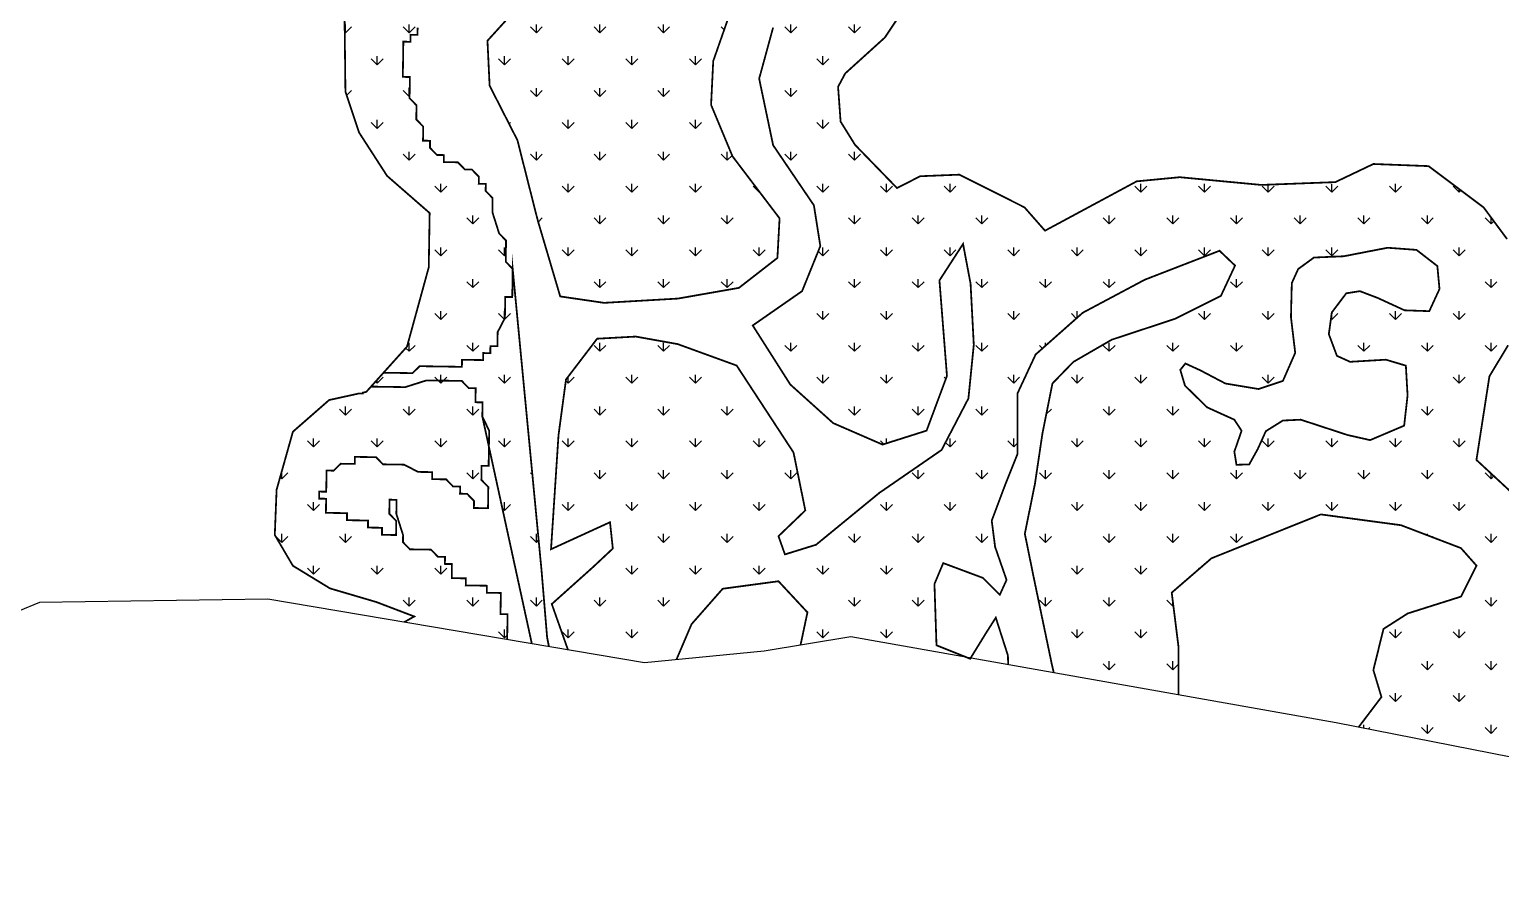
# Model space of a CAD drawing. Header units: metres. Extents: x 264592 to 266705, y 2149023 to 2150025.
# Drawn here: x 265404 to 266234, y 2149023 to 2149498 of the extents above; entities that cross this region are included whole.
import ezdxf

# ---------------------------------------------------------------- set-up
doc = ezdxf.new("R2010")
doc.units = ezdxf.units.M
doc.layers.add('MANGROOVES BUFFER ZONE', color=120, linetype='Continuous')
doc.layers.add('village', color=3, linetype='Continuous')
pattern_1 = [(90, (0, 0), (-17.96051224, 17.96051224), [4.7625, -31.15852448]), (45, (0, 0), (-17.96051224213831, 17.96051224213831), [4.7625, -20.6375]), (135, (0, 0), (-17.96051224213831, -17.9605122421383), [4.7625, -20.6375])]

msp = doc.modelspace()

# ---------------------------------------------------------------- hatches: boundary and pattern name
at = {"layer": 'MANGROOVES BUFFER ZONE'}
h = msp.add_hatch(dxfattribs=at)
h.set_pattern_fill('GRASS', color=256)
h.set_pattern_definition(pattern_1)
h.paths.add_polyline_path([(266179.6763732867, 2149274.633457579), (266160.4594482876, 2149266.471452135), (266147.7282776725, 2149269.352149376), (266121.3050975309, 2149277.994277013), (266111.2162522685, 2149277.51415482), (266101.607789769, 2149271.512681285), (266097.0437865935, 2149261.430187071), (266092.2395920365, 2149252.788095348), (266085.0332635083, 2149252.548016295), (266083.8321598298, 2149259.989856407), (266087.9157802425, 2149271.752724425), (266083.8321598298, 2149277.994277013), (266068.458663862, 2149284.955994932), (266055.9676846283, 2149297.198985143), (266053.3253592755, 2149306.081155919), (266056.2079493954, 2149309.682054405), (266064.6153082164, 2149305.841112779), (266078.7877738915, 2149298.399272667), (266097.5241693563, 2149295.278496373), (266111.2162522685, 2149299.839639244), (266118.1823160296, 2149315.68352794), (266115.780255444, 2149335.848480455), (266116.2606382068, 2149355.053188585), (266119.863802471, 2149362.975114977), (266128.7516174405, 2149369.456710704), (266145.5664084683, 2149370.176911949), (266170.3081021686, 2149374.978062047), (266186.6424370478, 2149373.777774522), (266198.4127687516, 2149364.655560606), (266199.6138724301, 2149351.692369151), (266193.848765576, 2149339.209299888), (266179.9165646681, 2149339.689422081), (266164.7832600817, 2149346.651140001), (266154.6944148193, 2149350.492081627), (266147.0076301426, 2149349.291758189), (266138.8404627029, 2149338.489134557), (266137.1589762616, 2149326.246108433), (266141.7229794371, 2149314.003118224), (266149.1695727324, 2149310.64229879), (266169.3472632572, 2149311.842586314), (266180.6372121981, 2149308.48176688), (266181.5980511095, 2149291.6776338)], flags=16)
h.paths.add_polyline_path([(265934.9954160881, 2149143.570060868), (265956.179353553, 2149139.814226832), (265956.0256139338, 2149145.038138473), (265949.1803430275, 2149166.320922042), (265943.8562842035, 2149157.959850302)])
h.paths.add_polyline_path([(265750.9862041448, 2149140.828385089), (265768.9168888883, 2149142.596074611), (265777.4788772158, 2149162.659797292), (265795.0437434374, 2149182.634733612), (265826.5392694674, 2149186.871832609), (265842.8927580132, 2149169.31812137), (265838.9800452711, 2149150.884124204), (265867.279809154, 2149155.575788401), (265932.5745090837, 2149143.999278757), (265915.7147780014, 2149150.738911648), (265914.573923979, 2149185.323403523), (265919.5176981287, 2149197.104946352), (265941.9548608327, 2149188.743874611), (265951.4621244582, 2149179.242633871), (265955.2649711997, 2149187.603705611), (265948.8000583533, 2149206.226154701), (265946.8986349825, 2149221.048064399), (265954.5479929546, 2149241.413196516), (265961.3931904752, 2149258.515444214), (265961.3931904752, 2149292.719903698), (265971.6610234489, 2149314.762787962), (265998.2813909544, 2149338.325873618), (266033.2680946771, 2149356.948286795), (266075.4802805946, 2149373.290433798), (266084.2269748717, 2149364.929326144), (266076.2408499429, 2149347.827114359), (266050.3811251714, 2149334.90540253), (266014.6338521004, 2149323.123859703), (265992.9573321304, 2149310.582252092), (265981.1682870743, 2149298.420640959), (265975.4639435762, 2149269.916918738), (265971.2807387747, 2149241.79326482), (265965.5763952766, 2149213.669574989), (265970.5201694265, 2149189.346388638), (265980.7902773567, 2149140.145086761), (265981.9205347501, 2149135.250410278), (266052.2848968845, 2149122.77506821), (266052.2848968845, 2149150.026359893), (266048.4819767572, 2149180.430315898), (266070.9190660755, 2149199.812865684), (266132.6308586912, 2149224.564638934), (266177.8853953877, 2149218.483833367), (266211.7312450879, 2149205.562157452), (266220.477939365, 2149195.680848408), (266211.7312450879, 2149178.198568318), (266181.6883155149, 2149168.697327577), (266167.997847088, 2149159.956187532), (266162.2935035899, 2149136.773170181), (266166.8569930656, 2149121.571156265), (266153.929356917, 2149104.50994316), (266297.9259518167, 2149076.217044775), (266308.7126432825, 2149105.036658715), (266310.2354698501, 2149190.042815413), (266322.4221186045, 2149218.054348642), (266349.2327018328, 2149238.149593836), (266393.7139734556, 2149227.797500003), (266407.8307902588, 2149221.527341807), (266411.7354553037, 2149232.453485248), (266410.1050513387, 2149232.886953354), (266386.3145568669, 2149237.216383219), (266378.4238026142, 2149241.309882164), (266374.5668300986, 2149249.319936037), (266370.7099403739, 2149257.329988956), (266370.8279235959, 2149265.281059742), (266367.0299426913, 2149277.266649246), (266367.0889343023, 2149281.242184877), (266369.105907608, 2149283.200460672), (266324.4137945175, 2149283.167734385), (266276.1293943524, 2149252.99505496), (266259.1949163973, 2149219.415457487), (266239.8357628882, 2149237.353624344), (266220.4766093493, 2149255.291791201), (266227.8006125391, 2149302.497361183), (266238.3634206355, 2149319.991586208), (266242.7357639968, 2149352.111183882), (266237.7507666647, 2149379.88728857), (266224.5232466161, 2149397.734410524), (266193.4432622194, 2149421.026301146), (266162.3058300018, 2149422.223740816), (266140.8116059601, 2149412.001167297), (266099.0840880871, 2149410.414022207), (266053.0293189287, 2149414.774662495), (266028.7082698941, 2149412.43888092), (265976.9635997117, 2149384.609529257), (265965.3835308254, 2149397.774380207), (265928.6145433784, 2149416.215999842), (265906.5225843489, 2149415.318065166), (265893.4218181372, 2149408.64831233), (265869.7426868677, 2149433.02444458), (265861.5965408087, 2149446.13834095), (265860.170669347, 2149465.771613121), (265864.2075065076, 2149473.311383963), (265886.5865104496, 2149493.572118998), (265899.8836703598, 2149513.477149963), (265900.6347565651, 2149555.718808889), (265878.1711091995, 2149585.269394875), (265863.68226403, 2149594.006024837), (265837.1203098893, 2149593.669769764), (265837.7916912138, 2149606.077060699), (265853.8993911445, 2149624.342230558), (265870.9157080352, 2149652.687380791), (265881.1056309342, 2149699.040088177), (265885.9413652122, 2149746.153322697), (265896.0788393617, 2149760.753469706), (265903.7097250223, 2149785.788775921), (265922.7102427781, 2149778.01068759), (265950.7088068128, 2149773.242617607), (265976.4529424906, 2149779.631360292), (265995.6028122306, 2149798.208546162), (266003.4968943596, 2149824.690856457), (266000.8915826082, 2149844.799931288), (265986.7565251589, 2149870.641891241), (265972.754647331, 2149892.453070807), (265903.1008816659, 2149896.518167019), (265863.3518210351, 2149897.107989788), (265859.3769480884, 2149897.166971445), (265855.4019923508, 2149897.225954533), (265855.4609839618, 2149901.201489925), (265851.4861110151, 2149901.260471582), (265847.5111552477, 2149901.31945467), (265839.561409384, 2149901.437418222), (265720.3732191324, 2149907.182421684), (265680.6241585016, 2149907.772244453), (265676.649202764, 2149907.831227541), (265672.6743298173, 2149907.890209436), (265668.6994568706, 2149907.949191093), (265664.7834927142, 2149911.983709812), (265617.084603399, 2149912.691497326), (265573.3606698811, 2149913.340301752), (265569.3857969344, 2149913.399283648), (265565.410841167, 2149913.458266497), (265561.4359682202, 2149913.517248392), (265553.5451311469, 2149917.610748529), (265549.5702582002, 2149917.669730186), (265545.5953024626, 2149917.728713274), (265545.5363108516, 2149913.753177881), (265541.5024463236, 2149909.836624146), (265541.4434547126, 2149905.861088753), (265604.2361650269, 2149903.715993263), (265802.2947638542, 2149884.346372193), (265840.4529037944, 2149887.372876607), (265871.3427776792, 2149887.372876607), (265922.2201997518, 2149877.08276878), (265947.658910788, 2149851.66013888), (265961.5896439821, 2149834.711706975), (265946.4475331122, 2149826.842788315), (265905.2610590609, 2149834.711706975), (265896.7814887155, 2149852.870733463), (265895.5701110396, 2149867.397940288), (265862.257481803, 2149874.056264365), (265851.9608816366, 2149871.635039286), (265846.509718788, 2149861.344931459), (265851.9608816366, 2149840.159400556), (265859.2290743062, 2149815.947401153), (265856.8063189544, 2149788.708861421), (265838.0301484426, 2149765.707420688), (265838.6387360155, 2149699.517895196), (265828.3421358491, 2149683.780093787), (265814.4114026551, 2149650.488545227), (265801.0863216062, 2149625.671230575), (265799.2692917852, 2149597.22209626), (265803.5090769579, 2149562.114637868), (265813.2000249792, 2149545.771521212), (265829.5534401393, 2149542.745016797), (265845.9069286851, 2149551.824530041), (265859.8376618791, 2149545.771521212), (265841.0614913673, 2149512.480008564), (265823.4966251456, 2149499.163396323), (265815.6315132288, 2149470.356783042), (265823.5054314291, 2149432.828135483), (265846.5213871136, 2149398.931307588), (265850.1555201412, 2149375.929902767), (265839.8588465892, 2149350.507272867), (265811.9974535868, 2149331.137651796), (265833.1963794504, 2149297.846103235), (265857.4237128108, 2149276.055292998), (265885.2851791988, 2149263.94927534), (265910.11823809, 2149271.818194), (265921.6262159323, 2149302.688517481), (265917.3864307596, 2149356.560281696), (265930.7114384228, 2149377.14049735), (265934.9512235955, 2149354.744371865), (265936.7683268022, 2149320.242228721), (265933.7399193053, 2149289.977184575), (265918.5978084354, 2149260.922770925), (265883.4681493778, 2149236.710735608), (265847.7382687167, 2149207.452048264), (265830.173402495, 2149202.004354682), (265826.5392694674, 2149212.294462509), (265841.6813803373, 2149226.821669335), (265835.0189131985, 2149259.507902646), (265802.9176616378, 2149308.537252615), (265769.6050324012, 2149320.643270274), (265745.9833511859, 2149324.880369272), (265724.1786997915, 2149323.669774689), (265706.6139069556, 2149300.668333955), (265702.3741217828, 2149269.192731139), (265698.1578200327, 2149204.931990341), (265731.4469658468, 2149220.16338117), (265733.0396555965, 2149205.310909427), (265721.9073941689, 2149194.892044169), (265698.5885390261, 2149174.009170891), (265707.724405766, 2149148.151250563)])
h = msp.add_hatch(dxfattribs=at)
h.set_pattern_fill('GRASS', color=256)
h.set_pattern_definition(pattern_1)
h.paths.add_polyline_path([(265739.5982819761, 2149642.686496752), (265715.4816876303, 2149646.542701445), (265692.3296748663, 2149648.470839704), (265696.1883681222, 2149659.07543852), (265710.6583394068, 2149675.464380288), (265714.5170326627, 2149700.529782614), (265729.9516589149, 2149710.170330257), (265742.4923202645, 2149707.278176738), (265777.2202660248, 2149679.320584981), (265802.3015887239, 2149677.392482635), (265810.01890185, 2149712.098468516), (265804.230898659, 2149757.409053215), (265834.1354961959, 2149779.582302021), (265848.6054674805, 2149812.360185556), (265833.1708412283, 2149848.994273785), (265803.2662436914, 2149860.562923774), (265770.4676078663, 2149861.526974947), (265701.9763713132, 2149871.167522591), (265627.697131569, 2149881.77215732), (265577.5344861708, 2149877.915916715), (265546.6652336664, 2149851.886427304), (265546.336832679, 2149839.490088169), (265549.1394323907, 2149814.983098588), (265561.050371087, 2149797.478085508), (265582.7703353888, 2149775.071652964), (265595.3818873202, 2149765.969047599), (265595.3818873202, 2149749.864429819), (265577.1651359653, 2149746.363441568), (265555.0718521774, 2149752.567044735), (265555.0423563719, 2149750.579277039), (265559.0173121095, 2149750.520294189), (265558.9583204985, 2149746.544758558), (265558.8993288875, 2149742.569223166), (265558.8403372765, 2149738.593687773), (265558.7813456655, 2149734.618152142), (265554.8063899279, 2149734.677134991), (265554.7473983169, 2149730.70159936), (265554.6884067059, 2149726.726064205), (265554.6294150949, 2149722.750528574), (265558.6043708324, 2149722.691545725), (265558.5453792214, 2149718.716010094), (265558.4863876104, 2149714.740474939), (265558.4273959994, 2149710.764939308), (265562.2842844725, 2149702.754803658), (265562.2252928615, 2149698.779268265), (265562.1663012505, 2149694.803732872), (265562.1073096395, 2149690.828197241), (265565.9052905738, 2149678.842607975), (265565.7873073518, 2149670.891537189), (265565.7283157408, 2149666.916001558), (265565.6693241298, 2149662.940466166), (265565.6103325188, 2149658.964930773), (265561.6353767514, 2149659.023913622), (265557.6605038047, 2149659.082895517), (265557.6015121937, 2149655.107359886), (265553.6265564561, 2149655.166342735), (265549.6516835093, 2149655.225324631), (265545.6178189516, 2149651.308770895), (265545.5588273406, 2149647.333235502), (265545.4998357296, 2149643.357700109), (265545.4408441186, 2149639.382164478), (265545.3818525076, 2149635.406628847), (265545.8031464874, 2149635.400377423), (265580.7680800723, 2149651.675113948), (265592.8454575261, 2149645.036793466), (265602.507344812, 2149624.518276512), (265601.9034539235, 2149602.792792198), (265606.7344342594, 2149594.343984762), (265620.0195201042, 2149603.999759559), (265650.8167812413, 2149616.069469076), (265667.1211747568, 2149609.431112681), (265675.5753536516, 2149589.51611532), (265671.9521550926, 2149562.359241971), (265660.4786685272, 2149542.444208697), (265671.3482642042, 2149542.444208697), (265689.4643303849, 2149542.444208697), (265705.7687239003, 2149536.409371896), (265706.3726147887, 2149524.943146058), (265680.4062606017, 2149511.66646918), (265662.2902678067, 2149491.751435907), (265663.4979761978, 2149466.405049512), (265679.1985522106, 2149435.627274081), (265690.6720387759, 2149390.365854412), (265703.3532337324, 2149347.518369465), (265728.1118061427, 2149343.89743147), (265769.7787363424, 2149346.311402104), (265804.1991960385, 2149352.346238906), (265825.9383873925, 2149369.243853779), (265827.1461691693, 2149391.572821773), (265800.5759974796, 2149426.574982965), (265788.4986200258, 2149455.542307355), (265789.7063284169, 2149480.28521007), (265802.3875967591, 2149516.494338622), (265793.9334178643, 2149520.718724384), (265780.6483320195, 2149541.840725018), (265773.3615727689, 2149571.346422642)])
h.paths.add_polyline_path([(265630.2762718379, 2149659.559726632), (265601.9370645721, 2149696.919726287), (265631.4822189723, 2149717.407429804), (265645.9532910425, 2149754.767429459), (265644.7473439081, 2149775.857718829), (265631.4822189723, 2149799.358351609), (265597.7163596802, 2149827.679635299), (265577.2156253238, 2149837.923487057), (265711.0731153579, 2149827.679635299), (265794.2818531466, 2149818.03833348), (265770.7663610327, 2149799.960937462), (265761.1189307289, 2149775.857718829), (265759.9130569801, 2149754.164843607), (265741.8242168925, 2149764.408695365), (265713.4850096267, 2149767.421588716), (265694.793159279, 2149759.588044455), (265674.8954351826, 2149743.318405996), (265663.4391942557, 2149724.035838271), (265659.2184159781, 2149707.766163899), (265638.7177550074, 2149683.060359413)], flags=16)
h = msp.add_hatch(dxfattribs=at)
h.set_pattern_fill('GRASS', color=256)
h.set_pattern_definition(pattern_1)
h.paths.add_polyline_path([(265639.0097999573, 2149514.724991322), (265639.0687915981, 2149518.700526714), (265639.1277832091, 2149522.676062346), (265639.1867748201, 2149526.651597977), (265639.2457664311, 2149530.627133131), (265635.4478683174, 2149542.612721205), (265635.5068599284, 2149546.588256836), (265635.5658515394, 2149550.563792229), (265635.6248431504, 2149554.539327621), (265635.6838347614, 2149558.514863014), (265635.7428263724, 2149562.490398645), (265635.8018179834, 2149566.465934277), (265635.8608095944, 2149570.441469431), (265635.9198012054, 2149574.417005062), (265631.9448454678, 2149574.47598815), (265627.9699725211, 2149574.534969807), (265623.9361079633, 2149570.618416071), (265619.9611522257, 2149570.677399158), (265611.9523319006, 2149566.819828749), (265607.9774590135, 2149566.878810406), (265604.0025860667, 2149566.937792301), (265603.9435944557, 2149562.96225667), (265599.9686386883, 2149563.021239519), (265599.9096470773, 2149559.045703888), (265595.9347741306, 2149559.104685783), (265591.959818393, 2149559.163668871), (265587.9259538352, 2149555.247115135), (265583.9510808885, 2149555.306097031), (265583.8920892775, 2149551.330561638), (265583.8330976665, 2149547.355026245), (265583.7741060555, 2149543.379490614), (265583.7151144445, 2149539.403955221), (265579.7401587069, 2149539.46293807), (265575.7652857602, 2149539.521919966), (265571.7313384116, 2149535.605367661), (265567.7564654946, 2149535.664349318), (265567.6974738836, 2149531.688813686), (265563.7226009369, 2149531.747795582), (265563.6636093259, 2149527.772260427), (265563.6046177149, 2149523.796724796), (265567.5204990506, 2149519.76220727), (265567.4615074396, 2149515.786671877), (265571.4363803267, 2149515.72769022), (265571.3773887157, 2149511.752154827), (265575.3523444533, 2149511.69317174), (265575.3074902927, 2149508.67038069), (265581.583762078, 2149508.969072386), (265582.1152946706, 2149463.01966552), (265589.7827789094, 2149440.031764024), (265605.6288787564, 2149415.511378857), (265629.6536675972, 2149394.566860748), (265629.1424628422, 2149363.91632542), (265616.879126036, 2149319.221470768), (265603.6216198719, 2149304.500247532), (265616.0087129772, 2149304.316439867), (265619.9836687148, 2149304.257456779), (265624.0175332725, 2149308.174010515), (265643.8920635879, 2149307.879099131), (265647.8669365048, 2149307.820117474), (265647.9259281158, 2149311.795652866), (265651.9008838832, 2149311.736669779), (265655.8757568002, 2149311.677688122), (265659.8507125676, 2149311.618705034), (265659.9097041786, 2149315.594240427), (265663.8845771253, 2149315.53525877), (265663.9435687363, 2149319.510794401), (265667.9184416831, 2149319.451812506), (265667.9774333239, 2149323.427348137), (265668.0364249051, 2149327.402883291), (265672.1293638945, 2149335.294971228), (265672.1883555055, 2149339.27050662), (265672.2473471165, 2149343.246042252), (265672.3063387275, 2149347.221577644), (265676.2812116742, 2149347.162595987), (265676.3402032852, 2149351.13813138), (265676.3991948962, 2149355.113667011), (265676.4581865072, 2149359.089202404), (265676.5171781182, 2149363.064738035), (265672.6012967825, 2149367.099254847), (265672.6602883935, 2149371.074790478), (265672.7192800045, 2149375.050326109), (265672.7782716155, 2149379.025861263), (265668.8623074889, 2149383.060379982), (265665.0644093752, 2149395.045968294), (265665.1234009862, 2149399.021503687), (265665.1823925972, 2149402.997039318), (265661.2665112615, 2149407.031556368), (265661.3255028725, 2149411.007091761), (265657.3505471051, 2149411.066074848), (265657.4095387161, 2149415.041610479), (265653.4936574101, 2149419.076127291), (265649.5187016428, 2149419.135110378), (265645.6028203368, 2149423.169627666), (265641.6279474199, 2149423.228609562), (265637.6529916525, 2149423.287592649), (265637.7119832635, 2149427.263128281), (265633.7371103168, 2149427.322109938), (265629.8211474419, 2149431.356711388), (265629.8801390529, 2149435.332246542), (265625.9052661061, 2149435.391228199), (265625.9642577171, 2149439.36676383), (265626.0232493281, 2149443.342299223), (265622.1073679924, 2149447.37681675), (265622.1663596034, 2149451.352352142), (265622.2253512144, 2149455.327887535), (265618.3093870878, 2149459.362406254), (265618.3683786988, 2149463.337941408), (265618.4273703098, 2149467.313477039), (265618.4863619208, 2149471.289012671), (265614.5114889741, 2149471.347994328), (265614.5704805851, 2149475.323529482), (265614.6294721961, 2149479.299065113), (265614.6884638071, 2149483.274600744), (265614.7474554181, 2149487.250136137), (265614.8064470291, 2149491.22567153), (265618.7813199759, 2149491.166689873), (265618.8403115869, 2149495.142225266), (265622.8152673244, 2149495.083242178), (265622.8742589355, 2149499.058777809), (265626.8491318822, 2149498.999795914), (265630.8829964399, 2149502.916349649), (265634.9169437885, 2149506.832901955), (265634.9759353995, 2149510.808437586)])
h = msp.add_hatch(dxfattribs=at)
h.set_pattern_fill('GRASS', color=256)
h.set_pattern_definition(pattern_1)
h.paths.add_polyline_path([(265687.3379225406, 2149151.602042711), (265696.9951185558, 2149149.967382343), (265695.9490573691, 2149155.194434102), (265692.7521563153, 2149193.532526951), (265676.5171781182, 2149363.064738035), (265676.4581865072, 2149359.089202404), (265676.3991948962, 2149355.113667011), (265676.3402032852, 2149351.13813138), (265676.2812116742, 2149347.162595987), (265672.3063387275, 2149347.221577644), (265672.2473471165, 2149343.246042252), (265672.1883555055, 2149339.27050662), (265672.1293638945, 2149335.294971228), (265668.0364249051, 2149327.402883291), (265667.9774333239, 2149323.427348137), (265667.9184416831, 2149319.451812506), (265663.9435687363, 2149319.510794401), (265663.8845771253, 2149315.53525877), (265659.9097041786, 2149315.594240427), (265659.8507125676, 2149311.618705034), (265655.8757568002, 2149311.677688122), (265651.9008838832, 2149311.736669779), (265647.9259281158, 2149311.795652866), (265647.8669365048, 2149307.820117474), (265643.8920635879, 2149307.879099131), (265624.0175332725, 2149308.174010515), (265619.9836687148, 2149304.257456779), (265616.0087129772, 2149304.316439867), (265604.0840113759, 2149304.493386269), (265603.2564789776, 2149304.094792648), (265596.5539864089, 2149296.652300213), (265599.9911552072, 2149296.601297379), (265611.9158568084, 2149296.424350739), (265615.8907297552, 2149296.365369081), (265627.8744229972, 2149300.163957834), (265635.8242516816, 2149300.04599309), (265639.799207449, 2149299.987010002), (265643.7740803659, 2149299.928028107), (265647.7489532828, 2149299.86904645), (265651.6649174392, 2149295.834527969), (265655.6397903562, 2149295.775546312), (265655.5807987452, 2149291.80001092), (265655.5218071342, 2149287.824475288), (265659.4967629015, 2149287.765492201), (265659.4377712905, 2149283.789956808), (265659.3787796795, 2149279.814421415), (265663.2356694043, 2149271.804368496), (265663.1766777933, 2149267.828833342), (265663.1012310071, 2149262.744358084)])
h = msp.add_hatch(dxfattribs=at)
h.set_pattern_fill('GRASS', color=256)
h.set_pattern_definition(pattern_1)
h.paths.add_polyline_path([(265615.2905406826, 2149163.797404551), (265673.4143276198, 2149153.95887059), (265673.4496142864, 2149156.33689332), (265673.5086058974, 2149160.312428951), (265673.5675975084, 2149164.287964582), (265673.6265891194, 2149168.263499737), (265669.6517161727, 2149168.322481394), (265669.7107077837, 2149172.298017025), (265669.7696993947, 2149176.273552656), (265669.8286910057, 2149180.249087811), (265665.8537352681, 2149180.308070898), (265661.8788623214, 2149180.367052794), (265661.9378539324, 2149184.342588425), (265653.9880252182, 2149184.460553169), (265650.0131523013, 2149184.519534826), (265650.0721439123, 2149188.495070219), (265646.0971881449, 2149188.554053307), (265642.122315228, 2149188.613034964), (265642.181306839, 2149192.588570356), (265642.24029845, 2149196.564105988), (265638.2654255331, 2149196.623087883), (265638.3244171441, 2149200.598623276), (265634.3494613767, 2149200.657606363), (265630.4335800409, 2149204.692123652), (265622.4837513566, 2149204.810088396), (265618.5088784099, 2149204.869070292), (265614.5929142833, 2149208.903588533), (265614.6519058943, 2149212.879124165), (265610.8540077806, 2149224.864712238), (265610.9129993916, 2149228.840247869), (265610.9719910026, 2149232.815783024), (265606.997035265, 2149232.874766111), (265606.938043654, 2149228.899230957), (265606.8790520132, 2149224.923695326), (265610.7950161695, 2149220.889176607), (265610.7360245585, 2149216.913641453), (265610.6770329475, 2149212.938105822), (265606.7020771801, 2149212.997088909), (265602.727204293, 2149213.056070566), (265602.786195904, 2149217.031606197), (265598.8113229573, 2149217.090588093), (265594.8363671899, 2149217.149570942), (265594.8953588009, 2149221.125106096), (265590.9204858541, 2149221.184087992), (265586.9455301166, 2149221.243071079), (265582.9706571698, 2149221.302052736), (265583.0296487808, 2149225.277588367), (265579.0547758341, 2149225.336570263), (265575.0798200965, 2149225.395553112), (265571.1049471498, 2149225.454535007), (265571.1639387608, 2149229.430070639), (265571.2229303718, 2149233.405605793), (265567.2479746342, 2149233.464588881), (265567.3069662452, 2149237.440124512), (265571.2819219828, 2149237.381141424), (265571.3409136236, 2149241.356676817), (265571.3999052346, 2149245.332212448), (265571.4588968456, 2149249.307747841), (265575.4337697923, 2149249.248765945), (265579.4677171409, 2149253.165318489), (265583.4425900877, 2149253.106336594), (265587.4174630344, 2149253.047354937), (265587.4764546454, 2149257.022890568), (265591.451410383, 2149256.96390748), (265595.4262833297, 2149256.904925585), (265599.4012390971, 2149256.845942736), (265603.3171204329, 2149252.811425209), (265607.29199332, 2149252.752443552), (265611.2669490874, 2149252.693460464), (265615.2418220341, 2149252.634478807), (265623.1326591074, 2149248.540978432), (265627.1075320542, 2149248.481996775), (265631.0824877918, 2149248.423013687), (265631.0234961808, 2149244.447478294), (265634.9983691275, 2149244.388496637), (265638.9733248949, 2149244.32951355), (265642.8892062008, 2149240.294996023), (265646.8640791178, 2149240.236014366), (265646.8050875068, 2149236.260478973), (265650.7800432444, 2149236.201495886), (265654.6959245801, 2149232.166978598), (265654.6369329691, 2149228.191443443), (265658.6118887067, 2149228.132460356), (265662.5867616534, 2149228.073478699), (265662.6457532644, 2149232.049013853), (265662.7047448754, 2149236.024549484), (265662.7637365162, 2149240.000084877), (265658.8478551805, 2149244.034602165), (265658.9068467915, 2149248.010137558), (265658.9658384025, 2149251.985672951), (265662.9407113492, 2149251.926691294), (265662.9997029603, 2149255.902226925), (265663.0586945713, 2149259.877762318), (265663.1012310062, 2149262.744358088), (265659.3787796795, 2149279.814421415), (265659.4377712905, 2149283.789956808), (265659.4967629015, 2149287.765492201), (265655.5218071342, 2149287.824475288), (265655.5807987452, 2149291.80001092), (265655.6397903562, 2149295.775546312), (265651.6649174392, 2149295.834527969), (265647.7489532828, 2149299.86904645), (265643.7740803659, 2149299.928028107), (265639.799207449, 2149299.987010002), (265635.8242516816, 2149300.04599309), (265627.8744229972, 2149300.163957834), (265615.8907297552, 2149296.365369081), (265611.9158568084, 2149296.424350739), (265599.9911552072, 2149296.601297379), (265596.5539864089, 2149296.652300213), (265593.8766733195, 2149293.679393908), (265591.990077648, 2149293.265523641), (265591.982334882, 2149292.74372673), (265589.7617117949, 2149292.776677841), (265572.9188928514, 2149289.081799243), (265552.4723171382, 2149271.202320302), (265543.2712920202, 2149238.508437499), (265542.2490292817, 2149212.966360639), (265552.4723171382, 2149195.597745501), (265573.4300976063, 2149182.826689114), (265599.4994853099, 2149175.164055282), (265620.9684705329, 2149166.99059356)])

# ---------------------------------------------------------------- linework, layer by layer
at = {"layer": 'MANGROOVES BUFFER ZONE', "const_width": 1}
for points in [[(265680.4062606017, 2149511.66646918), (265662.2902678067, 2149491.751435907), (265663.4979761978, 2149466.405049512), (265679.1985522106, 2149435.627274081), (265690.6720387759, 2149390.365854412), (265703.3532337324, 2149347.518369465), (265728.1118061427, 2149343.89743147), (265769.7787363424, 2149346.311402104), (265804.1991960385, 2149352.346238906), (265825.9383873925, 2149369.243853779), (265827.1461691693, 2149391.572821773), (265800.5759974796, 2149426.574982965), (265788.4986200258, 2149455.542307355), (265789.7063284169, 2149480.28521007), (265802.3875967591, 2149516.494338622)], [(266237.7507666647, 2149379.88728857), (266224.5232466161, 2149397.734410524), (266193.4432622194, 2149421.026301146), (266162.3058300018, 2149422.223740816), (266140.8116059601, 2149412.001167297), (266099.0840880871, 2149410.414022207), (266053.0293189287, 2149414.774662495), (266028.7082698941, 2149412.43888092), (265976.9635997117, 2149384.609529257), (265965.3835308254, 2149397.774380207), (265928.6145433784, 2149416.215999842), (265906.5225843489, 2149415.318065166), (265893.4218181372, 2149408.64831233), (265869.7426868677, 2149433.02444458), (265861.5965408087, 2149446.13834095), (265860.170669347, 2149465.771613121), (265864.2075065076, 2149473.311383963), (265886.5865104496, 2149493.572118998), (265899.8836703598, 2149513.477149963)], [(265581.583762078, 2149508.969072386), (265582.1152946706, 2149463.01966552), (265589.7827789094, 2149440.031764024), (265605.6288787564, 2149415.511378857), (265629.6536675972, 2149394.566860748), (265629.1424628422, 2149363.91632542), (265616.879126036, 2149319.221470768), (265603.6216198719, 2149304.500247532), (265616.0087129772, 2149304.316439867), (265619.9836687148, 2149304.257456779), (265624.0175332725, 2149308.174010515), (265643.8920635879, 2149307.879099131), (265647.8669365048, 2149307.820117474), (265647.9259281158, 2149311.795652866), (265651.9008838832, 2149311.736669779), (265655.8757568002, 2149311.677688122), (265659.8507125676, 2149311.618705034), (265659.9097041786, 2149315.594240427), (265663.8845771253, 2149315.53525877), (265663.9435687363, 2149319.510794401), (265667.9184416831, 2149319.451812506), (265667.9774333239, 2149323.427348137), (265668.0364249051, 2149327.402883291), (265672.1293638945, 2149335.294971228), (265672.1883555055, 2149339.27050662), (265672.2473471165, 2149343.246042252), (265672.3063387275, 2149347.221577644), (265676.2812116742, 2149347.162595987), (265676.3402032852, 2149351.13813138), (265676.3991948962, 2149355.113667011), (265676.4581865072, 2149359.089202404), (265676.5171781182, 2149363.064738035), (265672.6012967825, 2149367.099254847), (265672.6602883935, 2149371.074790478), (265672.7192800045, 2149375.050326109), (265672.7782716155, 2149379.025861263), (265668.8623074889, 2149383.060379982), (265665.0644093752, 2149395.045968294), (265665.1234009862, 2149399.021503687), (265665.1823925972, 2149402.997039318), (265661.2665112615, 2149407.031556368), (265661.3255028725, 2149411.007091761), (265657.3505471051, 2149411.066074848), (265657.4095387161, 2149415.041610479), (265653.4936574101, 2149419.076127291), (265649.5187016428, 2149419.135110378), (265645.6028203368, 2149423.169627666), (265641.6279474199, 2149423.228609562), (265637.6529916525, 2149423.287592649), (265637.7119832635, 2149427.263128281), (265633.7371103168, 2149427.322109938), (265629.8211474419, 2149431.356711388), (265629.8801390529, 2149435.332246542), (265625.9052661061, 2149435.391228199), (265625.9642577171, 2149439.36676383), (265626.0232493281, 2149443.342299223), (265622.1073679924, 2149447.37681675), (265622.1663596034, 2149451.352352142), (265622.2253512144, 2149455.327887535), (265618.3093870878, 2149459.362406254), (265618.3683786988, 2149463.337941408), (265618.4273703098, 2149467.313477039), (265618.4863619208, 2149471.289012671), (265614.5114889741, 2149471.347994328), (265614.5704805851, 2149475.323529482), (265614.6294721961, 2149479.299065113), (265614.6884638071, 2149483.274600744), (265614.7474554181, 2149487.250136137), (265614.8064470291, 2149491.22567153), (265618.7813199759, 2149491.166689873), (265618.8403115869, 2149495.142225266), (265622.8152673244, 2149495.083242178), (265622.8742589355, 2149499.058777809)], [(265823.4966251456, 2149499.163396323), (265815.6315132288, 2149470.356783042), (265823.5054314291, 2149432.828135483), (265846.5213871136, 2149398.931307588), (265850.1555201412, 2149375.929902767), (265839.8588465892, 2149350.507272867), (265811.9974535868, 2149331.137651796), (265833.1963794504, 2149297.846103235), (265857.4237128108, 2149276.055292998), (265885.2851791988, 2149263.94927534), (265910.11823809, 2149271.818194), (265921.6262159323, 2149302.688517481), (265917.3864307596, 2149356.560281696), (265930.7114384228, 2149377.14049735), (265934.9512235955, 2149354.744371865), (265936.7683268022, 2149320.242228721), (265933.7399193053, 2149289.977184575), (265918.5978084354, 2149260.922770925), (265883.4681493778, 2149236.710735608), (265847.7382687167, 2149207.452048264), (265830.173402495, 2149202.004354682), (265826.5392694674, 2149212.294462509), (265841.6813803373, 2149226.821669335), (265835.0189131985, 2149259.507902646), (265802.9176616378, 2149308.537252615), (265769.6050324012, 2149320.643270274), (265745.9833511859, 2149324.880369272), (265724.1786997915, 2149323.669774689), (265706.6139069556, 2149300.668333955), (265702.3741217828, 2149269.192731139), (265698.1578200327, 2149204.931990341), (265731.4469658468, 2149220.16338117), (265733.0396555965, 2149205.310909427), (265721.9073941689, 2149194.892044169), (265698.5885390261, 2149174.009170891), (265707.724405766, 2149148.151250563)], [(265696.9951185557, 2149149.967382343), (265695.9490573691, 2149155.194434102), (265692.7521563153, 2149193.532526951), (265676.5171781182, 2149363.064738035), (265676.4581865072, 2149359.089202404), (265676.3991948962, 2149355.113667011), (265676.3402032852, 2149351.13813138), (265676.2812116742, 2149347.162595987), (265672.3063387275, 2149347.221577644), (265672.2473471165, 2149343.246042252), (265672.1883555055, 2149339.27050662), (265672.1293638945, 2149335.294971228), (265668.0364249051, 2149327.402883291), (265667.9774333239, 2149323.427348137), (265667.9184416831, 2149319.451812506), (265663.9435687363, 2149319.510794401), (265663.8845771253, 2149315.53525877), (265659.9097041786, 2149315.594240427), (265659.8507125676, 2149311.618705034), (265655.8757568002, 2149311.677688122), (265651.9008838832, 2149311.736669779), (265647.9259281158, 2149311.795652866), (265647.8669365048, 2149307.820117474), (265643.8920635879, 2149307.879099131), (265624.0175332725, 2149308.174010515), (265619.9836687148, 2149304.257456779), (265616.0087129772, 2149304.316439867), (265604.0840113759, 2149304.493386269), (265603.2564789776, 2149304.094792648), (265596.5539864089, 2149296.652300213), (265599.9911552072, 2149296.601297379), (265611.9158568084, 2149296.424350739), (265615.8907297552, 2149296.365369081), (265627.8744229972, 2149300.163957834), (265635.8242516816, 2149300.04599309), (265639.799207449, 2149299.987010002), (265643.7740803659, 2149299.928028107), (265647.7489532828, 2149299.86904645), (265651.6649174392, 2149295.834527969), (265655.6397903562, 2149295.775546312), (265655.5807987452, 2149291.80001092), (265655.5218071342, 2149287.824475288), (265659.4967629015, 2149287.765492201), (265659.4377712905, 2149283.789956808), (265659.3787796795, 2149279.814421415), (265663.2356694043, 2149271.804368496), (265663.1766777933, 2149267.828833342), (265663.1012310071, 2149262.744358084), (265687.3379225406, 2149151.602042711)], [(265956.1793535531, 2149139.814226832), (265956.0256139338, 2149145.038138473), (265949.1803430275, 2149166.320922042), (265943.8562842035, 2149157.959850302), (265934.7293052523, 2149143.137904691), (265915.7147780014, 2149150.738911648), (265914.573923979, 2149185.323403523), (265919.5176981287, 2149197.104946352), (265941.9548608327, 2149188.743874611), (265951.4621244582, 2149179.242633871), (265955.2649711997, 2149187.603705611), (265948.8000583533, 2149206.226154701), (265946.8986349825, 2149221.048064399), (265954.5479929546, 2149241.413196516), (265961.3931904752, 2149258.515444214), (265961.3931904752, 2149292.719903698), (265971.6610234489, 2149314.762787962), (265998.2813909544, 2149338.325873618), (266033.2680946771, 2149356.948286795), (266075.4802805946, 2149373.290433798), (266084.2269748717, 2149364.929326144), (266076.2408499429, 2149347.827114359), (266050.3811251714, 2149334.90540253), (266014.6338521004, 2149323.123859703), (265992.9573321304, 2149310.582252092), (265981.1682870743, 2149298.420640959), (265975.4639435762, 2149269.916918738), (265971.2807387747, 2149241.79326482), (265965.5763952766, 2149213.669574989), (265970.5201694265, 2149189.346388638), (265980.7902773567, 2149140.145086761), (265981.92053475, 2149135.250410278)], [(266239.8357628882, 2149237.353624344), (266220.4766093493, 2149255.291791201), (266227.8006125391, 2149302.497361183), (266238.3634206355, 2149319.991586208)], [(265673.4143276198, 2149153.95887059), (265673.4496142864, 2149156.33689332), (265673.5086058974, 2149160.312428951), (265673.5675975084, 2149164.287964582), (265673.6265891194, 2149168.263499737), (265669.6517161727, 2149168.322481394), (265669.7107077837, 2149172.298017025), (265669.7696993947, 2149176.273552656), (265669.8286910057, 2149180.249087811), (265665.8537352681, 2149180.308070898), (265661.8788623214, 2149180.367052794), (265661.9378539324, 2149184.342588425), (265653.9880252182, 2149184.460553169), (265650.0131523013, 2149184.519534826), (265650.0721439123, 2149188.495070219), (265646.0971881449, 2149188.554053307), (265642.122315228, 2149188.613034964), (265642.181306839, 2149192.588570356), (265642.24029845, 2149196.564105988), (265638.2654255331, 2149196.623087883), (265638.3244171441, 2149200.598623276), (265634.3494613767, 2149200.657606363), (265630.4335800409, 2149204.692123652), (265622.4837513566, 2149204.810088396), (265618.5088784099, 2149204.869070292), (265614.5929142833, 2149208.903588533), (265614.6519058943, 2149212.879124165), (265610.8540077806, 2149224.864712238), (265610.9129993916, 2149228.840247869), (265610.9719910026, 2149232.815783024), (265606.997035265, 2149232.874766111), (265606.938043654, 2149228.899230957), (265606.8790520132, 2149224.923695326), (265610.7950161695, 2149220.889176607), (265610.7360245585, 2149216.913641453), (265610.6770329475, 2149212.938105822), (265606.7020771801, 2149212.997088909), (265602.727204293, 2149213.056070566), (265602.786195904, 2149217.031606197), (265598.8113229573, 2149217.090588093), (265594.8363671899, 2149217.149570942), (265594.8953588009, 2149221.125106096), (265590.9204858541, 2149221.184087992), (265586.9455301166, 2149221.243071079), (265582.9706571698, 2149221.302052736), (265583.0296487808, 2149225.277588367), (265579.0547758341, 2149225.336570263), (265575.0798200965, 2149225.395553112), (265571.1049471498, 2149225.454535007), (265571.1639387608, 2149229.430070639), (265571.2229303718, 2149233.405605793), (265567.2479746342, 2149233.464588881), (265567.3069662452, 2149237.440124512), (265571.2819219828, 2149237.381141424), (265571.3409136236, 2149241.356676817), (265571.3999052346, 2149245.332212448), (265571.4588968456, 2149249.307747841), (265575.4337697923, 2149249.248765945), (265579.4677171409, 2149253.165318489), (265583.4425900877, 2149253.106336594), (265587.4174630344, 2149253.047354937), (265587.4764546454, 2149257.022890568), (265591.451410383, 2149256.96390748), (265595.4262833297, 2149256.904925585), (265599.4012390971, 2149256.845942736), (265603.3171204329, 2149252.811425209), (265607.29199332, 2149252.752443552), (265611.2669490874, 2149252.693460464), (265615.2418220341, 2149252.634478807), (265623.1326591074, 2149248.540978432), (265627.1075320542, 2149248.481996775), (265631.0824877918, 2149248.423013687), (265631.0234961808, 2149244.447478294), (265634.9983691275, 2149244.388496637), (265638.9733248949, 2149244.32951355), (265642.8892062008, 2149240.294996023), (265646.8640791178, 2149240.236014366), (265646.8050875068, 2149236.260478973), (265650.7800432444, 2149236.201495886), (265654.6959245801, 2149232.166978598), (265654.6369329691, 2149228.191443443), (265658.6118887067, 2149228.132460356), (265662.5867616534, 2149228.073478699), (265662.6457532644, 2149232.049013853), (265662.7047448754, 2149236.024549484), (265662.7637365162, 2149240.000084877), (265658.8478551805, 2149244.034602165), (265658.9068467915, 2149248.010137558), (265658.9658384025, 2149251.985672951), (265662.9407113492, 2149251.926691294), (265662.9997029603, 2149255.902226925), (265663.0586945713, 2149259.877762318), (265663.1012310062, 2149262.744358088), (265659.3787796795, 2149279.814421415), (265659.4377712905, 2149283.789956808), (265659.4967629015, 2149287.765492201), (265655.5218071342, 2149287.824475288), (265655.5807987452, 2149291.80001092), (265655.6397903562, 2149295.775546312), (265651.6649174392, 2149295.834527969), (265647.7489532828, 2149299.86904645), (265643.7740803659, 2149299.928028107), (265639.799207449, 2149299.987010002), (265635.8242516816, 2149300.04599309), (265627.8744229972, 2149300.163957834), (265615.8907297552, 2149296.365369081), (265611.9158568084, 2149296.424350739), (265599.9911552072, 2149296.601297379), (265596.5539864089, 2149296.652300213), (265593.8766733195, 2149293.679393908), (265591.990077648, 2149293.265523641), (265591.982334882, 2149292.74372673), (265589.7617117949, 2149292.776677841), (265572.9188928514, 2149289.081799243), (265552.4723171382, 2149271.202320302), (265543.2712920202, 2149238.508437499), (265542.2490292817, 2149212.966360639), (265552.4723171382, 2149195.597745501), (265573.4300976063, 2149182.826689114), (265599.4994853099, 2149175.164055282), (265620.9684705329, 2149166.99059356), (265615.2905406822, 2149163.797404551)], [(266052.2848968845, 2149122.662770758), (266052.2848968845, 2149150.026359893), (266048.4819767572, 2149180.430315898), (266070.9190660755, 2149199.812865684), (266132.6308586912, 2149224.564638934), (266177.8853953877, 2149218.483833367), (266211.7312450879, 2149205.562157452), (266220.477939365, 2149195.680848408), (266211.7312450879, 2149178.198568318), (266181.6883155149, 2149168.697327577), (266167.997847088, 2149159.956187532), (266162.2935035899, 2149136.773170181), (266166.8569930656, 2149121.571156265), (266153.9293569169, 2149104.50994316)], [(265768.9168888882, 2149142.596074611), (265777.4788772158, 2149162.659797292), (265795.0437434374, 2149182.634733612), (265826.5392694674, 2149186.871832609), (265842.8927580132, 2149169.31812137), (265838.9800452711, 2149150.884124204)]]:
    msp.add_lwpolyline(points, dxfattribs=at)
msp.add_lwpolyline([(266179.6763732867, 2149274.633457579), (266160.4594482876, 2149266.471452135), (266147.7282776725, 2149269.352149376), (266121.3050975309, 2149277.994277013), (266111.2162522685, 2149277.51415482), (266101.607789769, 2149271.512681285), (266097.0437865935, 2149261.430187071), (266092.2395920365, 2149252.788095348), (266085.0332635083, 2149252.548016295), (266083.8321598298, 2149259.989856407), (266087.9157802425, 2149271.752724425), (266083.8321598298, 2149277.994277013), (266068.458663862, 2149284.955994932), (266055.9676846283, 2149297.198985143), (266053.3253592755, 2149306.081155919), (266056.2079493954, 2149309.682054405), (266064.6153082164, 2149305.841112779), (266078.7877738915, 2149298.399272667), (266097.5241693563, 2149295.278496373), (266111.2162522685, 2149299.839639244), (266118.1823160296, 2149315.68352794), (266115.780255444, 2149335.848480455), (266116.2606382068, 2149355.053188585), (266119.863802471, 2149362.975114977), (266128.7516174405, 2149369.456710704), (266145.5664084683, 2149370.176911949), (266170.3081021686, 2149374.978062047), (266186.6424370478, 2149373.777774522), (266198.4127687516, 2149364.655560606), (266199.6138724301, 2149351.692369151), (266193.848765576, 2149339.209299888), (266179.9165646681, 2149339.689422081), (266164.7832600817, 2149346.651140001), (266154.6944148193, 2149350.492081627), (266147.0076301426, 2149349.291758189), (266138.8404627029, 2149338.489134557), (266137.1589762616, 2149326.246108433), (266141.7229794371, 2149314.003118224), (266149.1695727324, 2149310.64229879), (266169.3472632572, 2149311.842586314), (266180.6372121981, 2149308.48176688), (266181.5980511095, 2149291.6776338), (266179.6763732867, 2149274.633457579)], close=True, dxfattribs=at)
at = {"layer": 'village', "color": 3}
msp.add_polyline3d([(266705.4259851604, 2149461.748400297, 0), (266654.0237303457, 2149432.728911892, 0), (266646.9818117612, 2149469.199785165, 0), (266613.3342076014, 2149494.155424513, 0), (266535.3674895329, 2149482.150845005, 0), (266556.8535763524, 2149420.291041136, 0), (266599.4967189749, 2149370.520133103, 0), (266663.3455974747, 2149340.84712104, 0), (266619.5857494598, 2149317.406197207, 0), (266610.6059921804, 2149288.040128819, 0), (266655.2041267108, 2149210.383948653, 0), (266645.0333688594, 2149181.256924883, 0), (266566.839946884, 2149120.824515374, 0), (266568.2091843056, 2149023.110955446, 0), (266141.2155639791, 2149107.0079887, 0), (265867.2798091549, 2149155.575788402, 0), (265818.4309147284, 2149147.477395426, 0), (265750.986204145, 2149140.828385089, 0), (265538.233407368, 2149176.840760173, 0), (265409.4299333007, 2149174.862665472, 0), (265373.6576917631, 2149160.131723533, 0)], dxfattribs=at)

doc.saveas('drawing.dxf')
